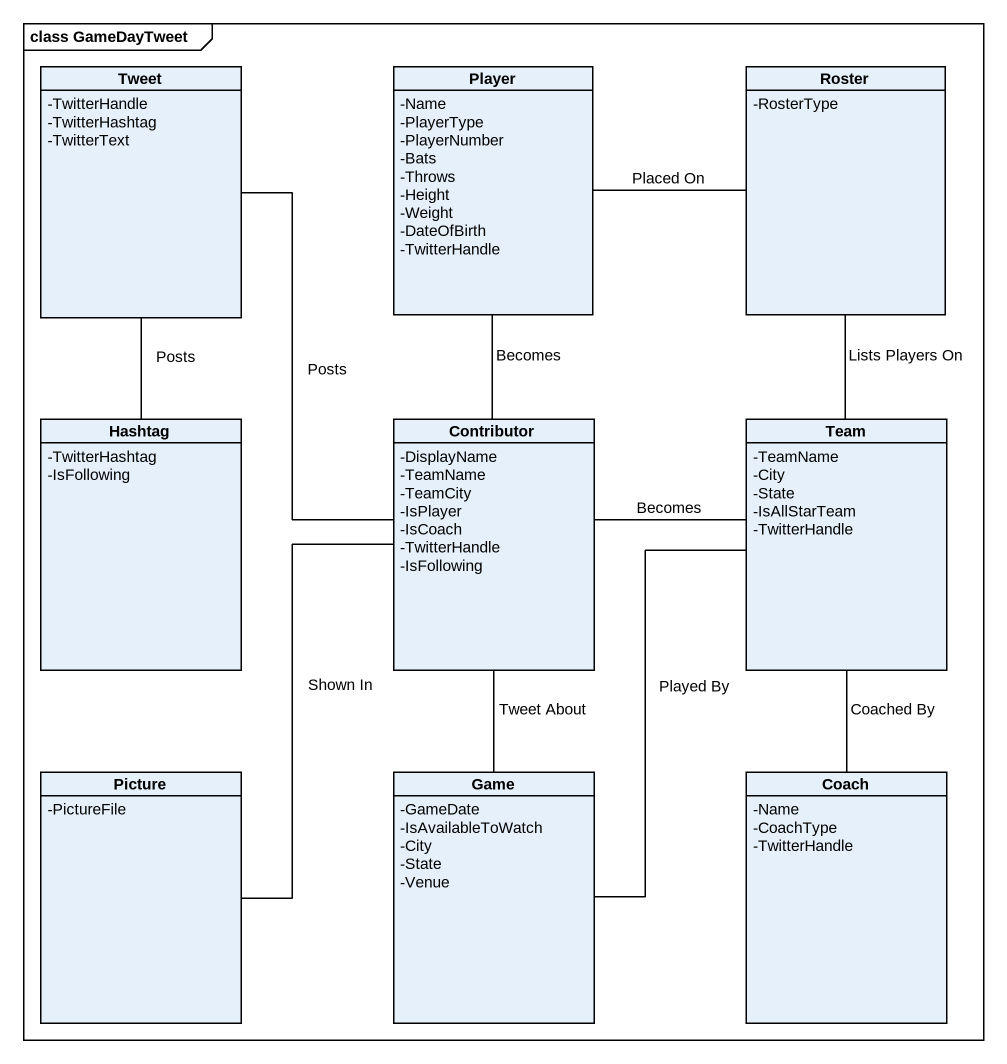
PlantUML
@startuml
mainframe class GameDayTweet
hide circle
hide empty members
skinparam classAttributeIconSize 0
class Tweet {
  -TwitterHandle
  -TwitterHashtag
  -TwitterText
}
class Player {
  -Name
  -PlayerType
  -PlayerNumber
  -Bats
  -Throws
  -Height
  -Weight
  -DateOfBirth
  -TwitterHandle
}
class Roster {
  -RosterType
}
class Hashtag {
  -TwitterHashtag
  -IsFollowing
}
class Contributor {
  -DisplayName
  -TeamName
  -TeamCity
  -IsPlayer
  -IsCoach
  -TwitterHandle
  -IsFollowing
}
class Team {
  -TeamName
  -City
  -State
  -IsAllStarTeam
  -TwitterHandle
}
class Picture {
  -PictureFile
}
class Game {
  -GameDate
  -IsAvailableToWatch
  -City
  -State
  -Venue
}
class Coach {
  -Name
  -CoachType
  -TwitterHandle
}
Player -right- Roster : Placed On
Player -- Contributor : Becomes
Roster -- Team : Lists Players On
Hashtag -up- Tweet : Posts
Contributor -up- Tweet : Posts
Contributor -- Picture : Shown In
Contributor -- Game : Tweet About
Team -left- Contributor : Becomes
Team -- Coach : Coached By
Game -up- Team : Played By
@enduml
